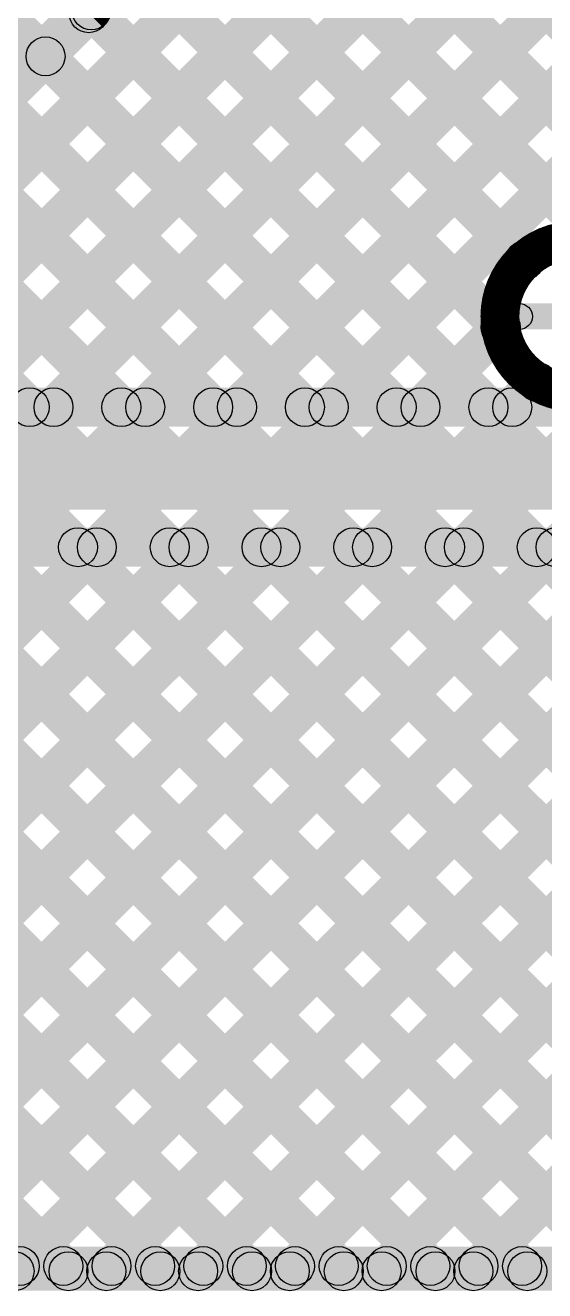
# Model space of a CAD drawing. Header units: millimetres. Extents: x 0 to 212, y 0 to 213.
# Drawn here: x 1.7157 to 1.9158, y -0.0177 to 0.4703 of the extents above; entities that cross this region are included whole.
import ezdxf

# ---------------------------------------------------------------- set-up
doc = ezdxf.new("R2010")
doc.units = ezdxf.units.MM
doc.header["$MEASUREMENT"] = 0
doc.layers.add('BottomLayer', color=5, linetype='Continuous')
doc.layers.add('TopLayer', color=1, linetype='Continuous')

msp = doc.modelspace()

# ---------------------------------------------------------------- hatches: boundary and pattern name
at = {"layer": 'BottomLayer'}
for points in [[(1.62575, 0.3177), (1.61515, 0.3283), (2.51928, 1.23243), (2.52988, 1.22183)], [(1.66111, 0.3177), (1.6505, 0.3283), (2.5327, 1.2105), (2.5433, 1.19989)], [(1.69646, 0.3177), (1.68586, 0.3283), (2.5327, 1.17514), (2.5433, 1.16454)], [(1.73182, 0.3177), (1.72121, 0.3283), (2.5327, 1.13979), (2.5433, 1.12918)], [(1.76718, 0.3177), (1.75657, 0.3283), (2.5327, 1.10443), (2.5433, 1.09382)], [(1.80253, 0.3177), (1.79192, 0.3283), (2.5327, 1.06908), (2.5433, 1.05847)], [(1.83789, 0.3177), (1.82728, 0.3283), (2.5327, 1.03372), (2.5433, 1.02311)], [(1.7427, 0.64059), (1.7533, 0.6512), (2.0152, 0.3893), (2.00459, 0.37869)], [(1.7427, 0.60523), (1.7533, 0.61584), (1.98113, 0.38802), (1.97052, 0.37741)], [(1.7427, 0.56988), (1.7533, 0.58049), (1.9428, 0.39099), (1.93219, 0.38038)], [(1.7427, 0.53452), (1.7533, 0.54513), (1.91345, 0.38498), (1.90284, 0.37438)], [(1.7427, 0.49917), (1.7533, 0.50977), (1.9042, 0.35888), (1.89359, 0.34827)], [(1.62614, 0.35035), (1.61553, 0.36095), (1.73479, 0.48021), (1.7454, 0.4696)], [(1.73582, 0.47069), (1.74642, 0.4813), (1.89942, 0.3283), (1.88881, 0.3177)], [(1.71817, 0.45299), (1.72878, 0.46359), (1.86406, 0.3283), (1.85346, 0.3177)], [(1.70049, 0.43531), (1.7111, 0.44591), (1.82871, 0.3283), (1.8181, 0.3177)], [(1.68281, 0.41763), (1.69342, 0.42824), (1.79335, 0.3283), (1.78275, 0.3177)], [(1.66514, 0.39995), (1.67574, 0.41056), (1.758, 0.3283), (1.74739, 0.3177)], [(1.64746, 0.38227), (1.65807, 0.39288), (1.72264, 0.3283), (1.71204, 0.3177)], [(1.90606, 0.353), (1.90606, 0.363), (1.92787, 0.363), (1.92787, 0.353)], [(1.87324, 0.3177), (1.86263, 0.3283), (1.89355, 0.35921), (1.90415, 0.34861)], [(1.9086, 0.3177), (1.89799, 0.3283), (1.90772, 0.33803), (1.91833, 0.32743)], [(1.33964, 0.3155), (1.33964, 0.3305), (2.32382, 0.3305), (2.32382, 0.3155)], [(1.3, 0.2835), (1.3, 0.3085), (2.335, 0.3085), (2.335, 0.2835)], [(1.33964, 0.2615), (1.33964, 0.2765), (2.335, 0.2765), (2.335, 0.2615)], [(1.44784, 0.2637), (1.45844, 0.2743), (1.73563, -0.00288), (1.72502, -0.01348)], [(1.47135, -0.01348), (1.46074, -0.00288), (1.73792, 0.2743), (1.74853, 0.2637)], [(1.48319, 0.2637), (1.4938, 0.2743), (1.77098, -0.00288), (1.76037, -0.01348)], [(1.50671, -0.01348), (1.4961, -0.00288), (1.77328, 0.2743), (1.78389, 0.2637)], [(1.51855, 0.2637), (1.52916, 0.2743), (1.80634, -0.00288), (1.79573, -0.01348)], [(1.54206, -0.01348), (1.53145, -0.00288), (1.80863, 0.2743), (1.81924, 0.2637)], [(1.5539, 0.2637), (1.56451, 0.2743), (1.84169, -0.00288), (1.83108, -0.01348)], [(1.57742, -0.01348), (1.56681, -0.00288), (1.84399, 0.2743), (1.8546, 0.2637)], [(1.58926, 0.2637), (1.59987, 0.2743), (1.87705, -0.00288), (1.86644, -0.01348)], [(1.61277, -0.01348), (1.60216, -0.00288), (1.87935, 0.2743), (1.88995, 0.2637)], [(1.62461, 0.2637), (1.63522, 0.2743), (1.9124, -0.00288), (1.9018, -0.01348)], [(1.64813, -0.01348), (1.63752, -0.00288), (1.9147, 0.2743), (1.92531, 0.2637)], [(1.65997, 0.2637), (1.67058, 0.2743), (1.94776, -0.00288), (1.93715, -0.01348)], [(1.68348, -0.01348), (1.67288, -0.00288), (1.95006, 0.2743), (1.96066, 0.2637)], [(1.69533, 0.2637), (1.70593, 0.2743), (1.98311, -0.00288), (1.97251, -0.01348)], [(1.71884, -0.01348), (1.70823, -0.00288), (1.98541, 0.2743), (1.99602, 0.2637)], [(1.73068, 0.2637), (1.74129, 0.2743), (2.01847, -0.00288), (2.00786, -0.01348)], [(1.75419, -0.01348), (1.74359, -0.00288), (2.02077, 0.2743), (2.03137, 0.2637)], [(1.76604, 0.2637), (1.77664, 0.2743), (2.05382, -0.00288), (2.04322, -0.01348)], [(1.78955, -0.01348), (1.77894, -0.00288), (2.05612, 0.2743), (2.06673, 0.2637)], [(1.80139, 0.2637), (1.812, 0.2743), (2.08918, -0.00288), (2.07857, -0.01348)], [(1.8249, -0.01348), (1.8143, -0.00288), (2.09148, 0.2743), (2.10208, 0.2637)], [(1.83675, 0.2637), (1.84735, 0.2743), (2.12453, -0.00288), (2.11393, -0.01348)], [(1.86026, -0.01348), (1.84965, -0.00288), (2.12683, 0.2743), (2.13744, 0.2637)], [(1.8721, 0.2637), (1.88271, 0.2743), (2.15989, -0.00288), (2.14928, -0.01348)], [(1.89561, -0.01348), (1.88501, -0.00288), (2.16219, 0.2743), (2.17279, 0.2637)], [(1.90746, 0.2637), (1.91806, 0.2743), (2.19524, -0.00288), (2.18464, -0.01348)], [(0.50695, -0.01568), (0.50695, -0.00068), (2.40558, -0.00068), (2.40558, -0.01568)]]:
    msp.add_hatch(color=5, dxfattribs=at).paths.add_polyline_path(points)
h = msp.add_hatch(color=5, dxfattribs=at)
edge = h.paths.add_edge_path()
edge.add_arc((1.74112, 0.476), 0.0075, 0, 360)
h = msp.add_hatch(color=5, dxfattribs=at)
edge = h.paths.add_edge_path()
edge.add_arc((1.74009, 0.47491), 0.0075, 0, 360)
h = msp.add_hatch(color=5, dxfattribs=at)
edge = h.paths.add_edge_path()
edge.add_arc((1.74009, 0.47491), 0.0075, 0, 360)
h = msp.add_hatch(color=5, dxfattribs=at)
edge = h.paths.add_edge_path()
edge.add_arc((1.74009, 0.47491), 0.0075, 0, 360)
h = msp.add_hatch(color=5, dxfattribs=at)
edge = h.paths.add_edge_path()
edge.add_arc((1.72347, 0.45829), 0.0075, 0, 360)
h = msp.add_hatch(color=5, dxfattribs=at)
edge = h.paths.add_edge_path()
edge.add_arc((1.90815, 0.37968), 0.0075, 0, 360)
h = msp.add_hatch(color=5, dxfattribs=at)
edge = h.paths.add_edge_path()
edge.add_arc((1.89885, 0.35391), 0.0075, 0, 360)
h = msp.add_hatch(color=5, dxfattribs=at)
edge = h.paths.add_edge_path()
edge.add_arc((1.90606, 0.358), 0.005, 0, 360)
h = msp.add_hatch(color=5, dxfattribs=at)
edge = h.paths.add_edge_path()
edge.add_arc((1.8989, 0.35357), 0.0075, 0, 360)
h = msp.add_hatch(color=5, dxfattribs=at)
edge = h.paths.add_edge_path()
edge.add_arc((1.91302, 0.33273), 0.0075, 0, 360)
h = msp.add_hatch(color=5, dxfattribs=at)
edge = h.paths.add_edge_path()
edge.add_arc((1.71734, 0.323), 0.0075, 0, 360)
h = msp.add_hatch(color=5, dxfattribs=at)
edge = h.paths.add_edge_path()
edge.add_arc((1.72652, 0.323), 0.0075, 0, 360)
h = msp.add_hatch(color=5, dxfattribs=at)
edge = h.paths.add_edge_path()
edge.add_arc((1.75269, 0.323), 0.0075, 0, 360)
h = msp.add_hatch(color=5, dxfattribs=at)
edge = h.paths.add_edge_path()
edge.add_arc((1.76187, 0.323), 0.0075, 0, 360)
h = msp.add_hatch(color=5, dxfattribs=at)
edge = h.paths.add_edge_path()
edge.add_arc((1.78805, 0.323), 0.0075, 0, 360)
h = msp.add_hatch(color=5, dxfattribs=at)
edge = h.paths.add_edge_path()
edge.add_arc((1.79723, 0.323), 0.0075, 0, 360)
h = msp.add_hatch(color=5, dxfattribs=at)
edge = h.paths.add_edge_path()
edge.add_arc((1.82341, 0.323), 0.0075, 0, 360)
h = msp.add_hatch(color=5, dxfattribs=at)
edge = h.paths.add_edge_path()
edge.add_arc((1.83258, 0.323), 0.0075, 0, 360)
h = msp.add_hatch(color=5, dxfattribs=at)
edge = h.paths.add_edge_path()
edge.add_arc((1.85876, 0.323), 0.0075, 0, 360)
h = msp.add_hatch(color=5, dxfattribs=at)
edge = h.paths.add_edge_path()
edge.add_arc((1.86794, 0.323), 0.0075, 0, 360)
h = msp.add_hatch(color=5, dxfattribs=at)
edge = h.paths.add_edge_path()
edge.add_arc((1.89412, 0.323), 0.0075, 0, 360)
h = msp.add_hatch(color=5, dxfattribs=at)
edge = h.paths.add_edge_path()
edge.add_arc((1.90329, 0.323), 0.0075, 0, 360)
h = msp.add_hatch(color=5, dxfattribs=at)
edge = h.paths.add_edge_path()
edge.add_arc((1.73598, 0.269), 0.0075, 0, 360)
h = msp.add_hatch(color=5, dxfattribs=at)
edge = h.paths.add_edge_path()
edge.add_arc((1.74323, 0.269), 0.0075, 0, 360)
h = msp.add_hatch(color=5, dxfattribs=at)
edge = h.paths.add_edge_path()
edge.add_arc((1.77134, 0.269), 0.0075, 0, 360)
h = msp.add_hatch(color=5, dxfattribs=at)
edge = h.paths.add_edge_path()
edge.add_arc((1.77858, 0.269), 0.0075, 0, 360)
h = msp.add_hatch(color=5, dxfattribs=at)
edge = h.paths.add_edge_path()
edge.add_arc((1.80669, 0.269), 0.0075, 0, 360)
h = msp.add_hatch(color=5, dxfattribs=at)
edge = h.paths.add_edge_path()
edge.add_arc((1.81394, 0.269), 0.0075, 0, 360)
h = msp.add_hatch(color=5, dxfattribs=at)
edge = h.paths.add_edge_path()
edge.add_arc((1.84205, 0.269), 0.0075, 0, 360)
h = msp.add_hatch(color=5, dxfattribs=at)
edge = h.paths.add_edge_path()
edge.add_arc((1.84929, 0.269), 0.0075, 0, 360)
h = msp.add_hatch(color=5, dxfattribs=at)
edge = h.paths.add_edge_path()
edge.add_arc((1.87741, 0.269), 0.0075, 0, 360)
h = msp.add_hatch(color=5, dxfattribs=at)
edge = h.paths.add_edge_path()
edge.add_arc((1.88465, 0.269), 0.0075, 0, 360)
h = msp.add_hatch(color=5, dxfattribs=at)
edge = h.paths.add_edge_path()
edge.add_arc((1.91276, 0.269), 0.0075, 0, 360)
h = msp.add_hatch(color=5, dxfattribs=at)
edge = h.paths.add_edge_path()
edge.add_arc((1.92, 0.269), 0.0075, 0, 360)
h = msp.add_hatch(color=5, dxfattribs=at)
edge = h.paths.add_edge_path()
edge.add_arc((1.71353, -0.00818), 0.0075, 0, 360)
h = msp.add_hatch(color=5, dxfattribs=at)
edge = h.paths.add_edge_path()
edge.add_arc((1.73032, -0.00818), 0.0075, 0, 360)
h = msp.add_hatch(color=5, dxfattribs=at)
edge = h.paths.add_edge_path()
edge.add_arc((1.74889, -0.00818), 0.0075, 0, 360)
h = msp.add_hatch(color=5, dxfattribs=at)
edge = h.paths.add_edge_path()
edge.add_arc((1.76568, -0.00818), 0.0075, 0, 360)
h = msp.add_hatch(color=5, dxfattribs=at)
edge = h.paths.add_edge_path()
edge.add_arc((1.78424, -0.00818), 0.0075, 0, 360)
h = msp.add_hatch(color=5, dxfattribs=at)
edge = h.paths.add_edge_path()
edge.add_arc((1.80103, -0.00818), 0.0075, 0, 360)
h = msp.add_hatch(color=5, dxfattribs=at)
edge = h.paths.add_edge_path()
edge.add_arc((1.8196, -0.00818), 0.0075, 0, 360)
h = msp.add_hatch(color=5, dxfattribs=at)
edge = h.paths.add_edge_path()
edge.add_arc((1.83639, -0.00818), 0.0075, 0, 360)
h = msp.add_hatch(color=5, dxfattribs=at)
edge = h.paths.add_edge_path()
edge.add_arc((1.85495, -0.00818), 0.0075, 0, 360)
h = msp.add_hatch(color=5, dxfattribs=at)
edge = h.paths.add_edge_path()
edge.add_arc((1.87174, -0.00818), 0.0075, 0, 360)
h = msp.add_hatch(color=5, dxfattribs=at)
edge = h.paths.add_edge_path()
edge.add_arc((1.89031, -0.00818), 0.0075, 0, 360)
h = msp.add_hatch(color=5, dxfattribs=at)
edge = h.paths.add_edge_path()
edge.add_arc((1.9071, -0.00818), 0.0075, 0, 360)
at = {"layer": 'TopLayer'}
for points in [[(1.25722, -0.01548), (1.24661, -0.00488), (2.48392, 1.23243), (2.49453, 1.22183)], [(1.29257, -0.01548), (1.28197, -0.00488), (2.51928, 1.23243), (2.52988, 1.22183)], [(1.32793, -0.01548), (1.31732, -0.00488), (2.5317, 1.2095), (2.5423, 1.19889)], [(1.36328, -0.01548), (1.35268, -0.00488), (2.5317, 1.17414), (2.5423, 1.16354)], [(1.39864, -0.01548), (1.38803, -0.00488), (2.5317, 1.13879), (2.5423, 1.12818)], [(1.43399, -0.01548), (1.42339, -0.00488), (2.5317, 1.10343), (2.5423, 1.09282)], [(1.46935, -0.01548), (1.45874, -0.00488), (2.5317, 1.06808), (2.5423, 1.05747)], [(1.50471, -0.01548), (1.4941, -0.00488), (2.5317, 1.03272), (2.5423, 1.02211)], [(1.8229, -0.01548), (1.8123, -0.00488), (2.5317, 0.71452), (2.5423, 0.70392)], [(1.85826, -0.01548), (1.84765, -0.00488), (2.5317, 0.67917), (2.5423, 0.66856)], [(1.89361, -0.01548), (1.88301, -0.00488), (2.5317, 0.64381), (2.5423, 0.63321)], [(1.80323, 0.58005), (1.81384, 0.59066), (2.0152, 0.3893), (2.00459, 0.37869)], [(1.78556, 0.56237), (1.79616, 0.57298), (1.98113, 0.38802), (1.97052, 0.37741)], [(1.76788, 0.5447), (1.77849, 0.5553), (1.9428, 0.39099), (1.93219, 0.38038)], [(1.7502, 0.52702), (1.76081, 0.53762), (1.91345, 0.38498), (1.90284, 0.37438)], [(1.73252, 0.50934), (1.74313, 0.51995), (1.9042, 0.35888), (1.89359, 0.34827)], [(1.71485, 0.49166), (1.72545, 0.50227), (2.2326, -0.00488), (2.22199, -0.01548)], [(1.69717, 0.47399), (1.70778, 0.48459), (2.19724, -0.00488), (2.18664, -0.01548)], [(1.67949, 0.45631), (1.6901, 0.46691), (2.16189, -0.00488), (2.15128, -0.01548)], [(1.66181, 0.43863), (1.67242, 0.44924), (2.12653, -0.00488), (2.11593, -0.01548)], [(1.36107, 0.42118), (1.37168, 0.43178), (1.80834, -0.00488), (1.79773, -0.01548)], [(1.39642, 0.42118), (1.40703, 0.43178), (1.84369, -0.00488), (1.83308, -0.01548)], [(1.43178, 0.42118), (1.44239, 0.43178), (1.87905, -0.00488), (1.86844, -0.01548)], [(1.46713, 0.42118), (1.47774, 0.43178), (1.9144, -0.00488), (1.9038, -0.01548)], [(1.50249, 0.42118), (1.5131, 0.43178), (1.94976, -0.00488), (1.93915, -0.01548)], [(1.53784, 0.42118), (1.54845, 0.43178), (1.98511, -0.00488), (1.97451, -0.01548)], [(1.5732, 0.42118), (1.58381, 0.43178), (2.02047, -0.00488), (2.00986, -0.01548)], [(1.60856, 0.42118), (1.61916, 0.43178), (2.05582, -0.00488), (2.04522, -0.01548)], [(1.64232, 0.42277), (1.65292, 0.43338), (2.09118, -0.00488), (2.08057, -0.01548)], [(1.33056, 0.41633), (1.34117, 0.42694), (1.77298, -0.00488), (1.76237, -0.01548)], [(1.34266, 0.36888), (1.35326, 0.37948), (1.73763, -0.00488), (1.72702, -0.01548)], [(1.90606, 0.353), (1.90606, 0.363), (1.92787, 0.363), (1.92787, 0.353)], [(1.54006, -0.01548), (1.52945, -0.00488), (1.89355, 0.35921), (1.90415, 0.34861)], [(1.57542, -0.01548), (1.56481, -0.00488), (1.90772, 0.33803), (1.91833, 0.32743)], [(1.61077, -0.01548), (1.60016, -0.00488), (1.94186, 0.33682), (1.95247, 0.32621)], [(1.64613, -0.01548), (1.63552, -0.00488), (1.97618, 0.33579), (1.98679, 0.32518)], [(1.68148, -0.01548), (1.67088, -0.00488), (2.0107, 0.33495), (2.02131, 0.32434)], [(1.71684, -0.01548), (1.70623, -0.00488), (2.04545, 0.33435), (2.05606, 0.32374)], [(1.75219, -0.01548), (1.74159, -0.00488), (2.08049, 0.33402), (2.09109, 0.32342)], [(1.78755, -0.01548), (1.77694, -0.00488), (2.11589, 0.33407), (2.1265, 0.32347)], [(0.50644, -0.01768), (0.50644, -0.00268), (2.37509, -0.00268), (2.37509, -0.01768)]]:
    msp.add_hatch(color=1, dxfattribs=at).paths.add_polyline_path(points)
h = msp.add_hatch(color=1, dxfattribs=at)
edge = h.paths.add_edge_path()
edge.add_arc((1.90815, 0.37968), 0.0075, 0, 360)
h = msp.add_hatch(color=1, dxfattribs=at)
edge = h.paths.add_edge_path()
edge.add_arc((1.89885, 0.35391), 0.0075, 0, 360)
h = msp.add_hatch(color=1, dxfattribs=at)
edge = h.paths.add_edge_path()
edge.add_arc((1.90606, 0.358), 0.005, 0, 360)
h = msp.add_hatch(color=1, dxfattribs=at)
edge = h.paths.add_edge_path()
edge.add_arc((1.8989, 0.35357), 0.0075, 0, 360)
h = msp.add_hatch(color=1, dxfattribs=at)
edge = h.paths.add_edge_path()
edge.add_arc((1.91302, 0.33273), 0.0075, 0, 360)
h = msp.add_hatch(color=1, dxfattribs=at)
edge = h.paths.add_edge_path()
edge.add_arc((1.71153, -0.01018), 0.0075, 0, 360)
h = msp.add_hatch(color=1, dxfattribs=at)
edge = h.paths.add_edge_path()
edge.add_arc((1.73232, -0.01018), 0.0075, 0, 360)
h = msp.add_hatch(color=1, dxfattribs=at)
edge = h.paths.add_edge_path()
edge.add_arc((1.74689, -0.01018), 0.0075, 0, 360)
h = msp.add_hatch(color=1, dxfattribs=at)
edge = h.paths.add_edge_path()
edge.add_arc((1.76768, -0.01018), 0.0075, 0, 360)
h = msp.add_hatch(color=1, dxfattribs=at)
edge = h.paths.add_edge_path()
edge.add_arc((1.78224, -0.01018), 0.0075, 0, 360)
h = msp.add_hatch(color=1, dxfattribs=at)
edge = h.paths.add_edge_path()
edge.add_arc((1.80303, -0.01018), 0.0075, 0, 360)
h = msp.add_hatch(color=1, dxfattribs=at)
edge = h.paths.add_edge_path()
edge.add_arc((1.8176, -0.01018), 0.0075, 0, 360)
h = msp.add_hatch(color=1, dxfattribs=at)
edge = h.paths.add_edge_path()
edge.add_arc((1.83839, -0.01018), 0.0075, 0, 360)
h = msp.add_hatch(color=1, dxfattribs=at)
edge = h.paths.add_edge_path()
edge.add_arc((1.85295, -0.01018), 0.0075, 0, 360)
h = msp.add_hatch(color=1, dxfattribs=at)
edge = h.paths.add_edge_path()
edge.add_arc((1.87374, -0.01018), 0.0075, 0, 360)
h = msp.add_hatch(color=1, dxfattribs=at)
edge = h.paths.add_edge_path()
edge.add_arc((1.88831, -0.01018), 0.0075, 0, 360)
h = msp.add_hatch(color=1, dxfattribs=at)
edge = h.paths.add_edge_path()
edge.add_arc((1.9091, -0.01018), 0.0075, 0, 360)

# ---------------------------------------------------------------- linework, layer by layer
at = {"layer": 'BottomLayer', "const_width": 0.015}
for points in [[(1.748, 0.494, -0.198912), (1.74009, 0.47491)], [(1.748, 0.494, -0.198912), (1.74009, 0.47491)], [(1.9438, 0.33339, -1.838502), (1.9438, 0.38261)]]:
    msp.add_lwpolyline(points, format="xyb", dxfattribs=at)
at = {"layer": 'BottomLayer'}
for centre, radius in [((1.74112, 0.476), 0.0075), ((1.74009, 0.47491), 0.0075), ((1.74009, 0.47491), 0.0075), ((1.74009, 0.47491), 0.0075), ((1.72347, 0.45829), 0.0075), ((1.90815, 0.37968), 0.0075), ((1.89885, 0.35391), 0.0075), ((1.90606, 0.358), 0.005), ((1.8989, 0.35357), 0.0075), ((1.91302, 0.33273), 0.0075), ((1.71734, 0.323), 0.0075), ((1.72652, 0.323), 0.0075), ((1.75269, 0.323), 0.0075), ((1.76187, 0.323), 0.0075), ((1.78805, 0.323), 0.0075), ((1.79723, 0.323), 0.0075), ((1.82341, 0.323), 0.0075), ((1.83258, 0.323), 0.0075), ((1.85876, 0.323), 0.0075), ((1.86794, 0.323), 0.0075), ((1.89412, 0.323), 0.0075), ((1.90329, 0.323), 0.0075), ((1.73598, 0.269), 0.0075), ((1.74323, 0.269), 0.0075), ((1.77134, 0.269), 0.0075), ((1.77858, 0.269), 0.0075), ((1.80669, 0.269), 0.0075), ((1.81394, 0.269), 0.0075), ((1.84205, 0.269), 0.0075), ((1.84929, 0.269), 0.0075), ((1.87741, 0.269), 0.0075), ((1.88465, 0.269), 0.0075), ((1.91276, 0.269), 0.0075), ((1.92, 0.269), 0.0075), ((1.71353, -0.00818), 0.0075), ((1.73032, -0.00818), 0.0075), ((1.74889, -0.00818), 0.0075), ((1.76568, -0.00818), 0.0075), ((1.78424, -0.00818), 0.0075), ((1.80103, -0.00818), 0.0075), ((1.8196, -0.00818), 0.0075), ((1.83639, -0.00818), 0.0075), ((1.85495, -0.00818), 0.0075), ((1.87174, -0.00818), 0.0075), ((1.89031, -0.00818), 0.0075), ((1.9071, -0.00818), 0.0075)]:
    msp.add_circle(centre, radius, dxfattribs=at)
at = {"layer": 'TopLayer', "const_width": 0.015}
msp.add_lwpolyline([(1.9438, 0.33339, -1.838502), (1.9438, 0.38261)], format="xyb", dxfattribs=at)
at = {"layer": 'TopLayer'}
for centre, radius in [((1.90815, 0.37968), 0.0075), ((1.89885, 0.35391), 0.0075), ((1.90606, 0.358), 0.005), ((1.8989, 0.35357), 0.0075), ((1.91302, 0.33273), 0.0075), ((1.71153, -0.01018), 0.0075), ((1.73232, -0.01018), 0.0075), ((1.74689, -0.01018), 0.0075), ((1.76768, -0.01018), 0.0075), ((1.78224, -0.01018), 0.0075), ((1.80303, -0.01018), 0.0075), ((1.8176, -0.01018), 0.0075), ((1.83839, -0.01018), 0.0075), ((1.85295, -0.01018), 0.0075), ((1.87374, -0.01018), 0.0075), ((1.88831, -0.01018), 0.0075), ((1.9091, -0.01018), 0.0075)]:
    msp.add_circle(centre, radius, dxfattribs=at)

doc.saveas('drawing.dxf')
